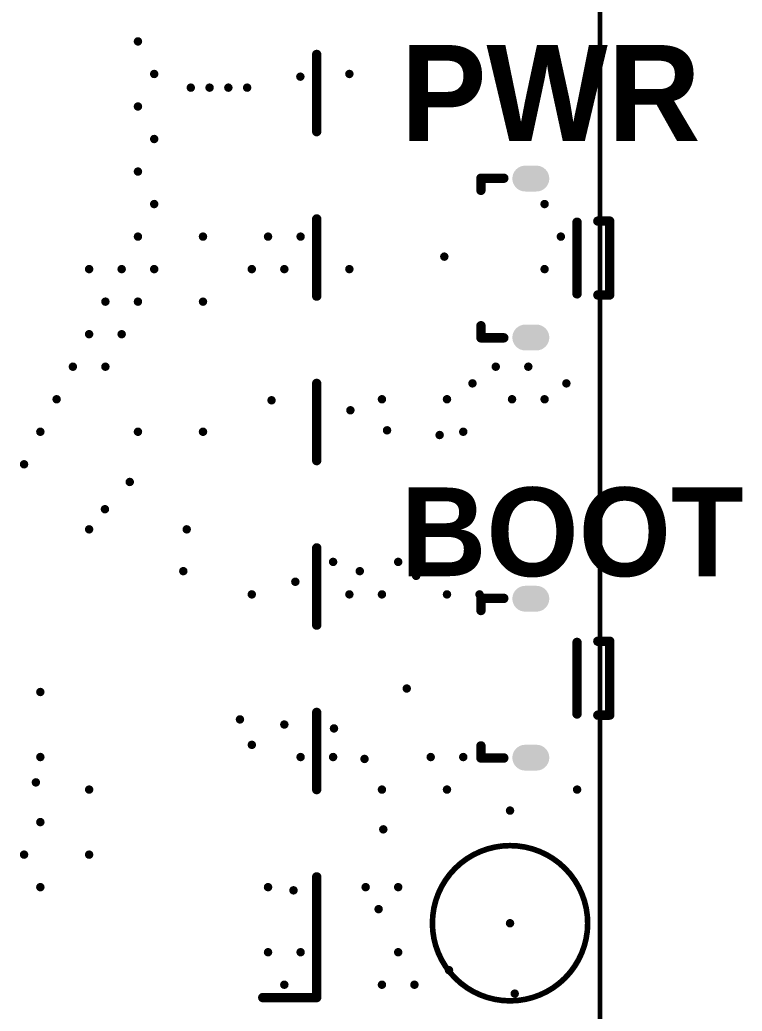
# Model space of a CAD drawing. Header units: millimetres. Extents: x -53 to 39, y 0 to 126.
# Drawn here: x 19.51 to 39.05, y 72.8 to 99.62 of the extents above; entities that cross this region are included whole.
import ezdxf

# ---------------------------------------------------------------- set-up
doc = ezdxf.new("R2010")
doc.units = ezdxf.units.MM
for name, color, linetype in [('KeepOutLayer', 6, 'Continuous'), ('MultiLayer', 9, 'Continuous'), ('PadHoleLayer', 156, 'Continuous'), ('TopOverlay', 2, 'Continuous'), ('ViaHoleLayer', 16, 'Continuous')]:
    doc.layers.add(name, color=color, linetype=linetype)
doc.styles.add('阿里巴巴普惠体 Heavy', font='', dxfattribs={"height": 0.2})
doc.styles.get('阿里巴巴普惠体 Heavy').set_extended_font_data('阿里巴巴普惠体 Heavy', bold=True)

# ---------------------------------------------------------------- blocks, each defined once
blk = doc.blocks.new('KEY_SMD_ST_1133_49')
at = {"layer": 'MultiLayer'}
h = blk.add_hatch(color=9, dxfattribs=at)
edge = h.paths.add_edge_path()
edge.add_arc((-2.15, 0.025), 0.35, 180, 360)
edge.add_line((-1.8, 0.025), (-1.8, 0.325))
edge.add_arc((-2.15, 0.325), 0.35, 0, 180)
edge.add_line((-2.5, 0.325), (-2.5, 0.025))
h = blk.add_hatch(color=9, dxfattribs=at)
edge = h.paths.add_edge_path()
edge.add_arc((2.15, 0.025), 0.35, 180, 360)
edge.add_line((2.5, 0.025), (2.5, 0.325))
edge.add_arc((2.15, 0.325), 0.35, 0, 180)
edge.add_line((1.8, 0.325), (1.8, 0.025))
at = {"layer": 'PadHoleLayer'}
h = blk.add_hatch(color=156, dxfattribs=at)
edge = h.paths.add_edge_path()
edge.add_arc((-2.15, 0.025), 0.25, 180, 360)
edge.add_line((-1.9, 0.025), (-1.9, 0.325))
edge.add_arc((-2.15, 0.325), 0.25, 0, 180)
edge.add_line((-2.4, 0.325), (-2.4, 0.025))
h = blk.add_hatch(color=156, dxfattribs=at)
edge = h.paths.add_edge_path()
edge.add_arc((2.15, 0.025), 0.25, 180, 360)
edge.add_line((2.4, 0.025), (2.4, 0.325))
edge.add_arc((2.15, 0.325), 0.25, 0, 180)
edge.add_line((1.9, 0.325), (1.9, 0.025))
at = {"layer": 'TopOverlay', "const_width": 0.254}
for points in [[(-2.159, 1.524), (-1.831, 1.524)], [(-2.159, 1.524), (-2.159, 0.906)], [(1.831, 1.524), (2.159, 1.524)], [(2.159, 1.524), (2.159, 0.906)], [(-0.969, -1.075), (0.969, -1.075)], [(-1, -1.638), (-1, -1.959)], [(1, -1.638), (1, -1.959)], [(-1, -1.959), (1, -1.959)]]:
    blk.add_lwpolyline(points, dxfattribs=at)
at = {"layer": 'TopOverlay', "const_width": 0.127}
for points in [[(-2.223, 1.524, 1), (-2.095, 1.524, 1)], [(-2.223, 1.524, 1), (-2.095, 1.524, 1)], [(-1.895, 1.524, 1), (-1.768, 1.524, 1)], [(1.768, 1.524, 1), (1.895, 1.524, 1)], [(2.095, 1.524, 1), (2.223, 1.524, 1)], [(2.095, 1.524, 1), (2.223, 1.524, 1)], [(-2.223, 0.906, 1), (-2.095, 0.906, 1)], [(2.095, 0.906, 1), (2.223, 0.906, 1)], [(-1.032, -1.075, 1), (-0.905, -1.075, 1)], [(0.905, -1.075, 1), (1.032, -1.075, 1)], [(-1.063, -1.638, 1), (-0.936, -1.638, 1)], [(0.936, -1.638, 1), (1.063, -1.638, 1)], [(-1.063, -1.959, 1), (-0.936, -1.959, 1)], [(-1.063, -1.959, 1), (-0.936, -1.959, 1)], [(0.936, -1.959, 1), (1.063, -1.959, 1)], [(0.936, -1.959, 1), (1.063, -1.959, 1)]]:
    blk.add_lwpolyline(points, format="xyb", close=True, dxfattribs=at)
blk = doc.blocks.new('MIC_SMD_BD4_0_B4013AM423_008_94')
at = {"layer": 'TopOverlay'}
for points, const_width in [([(2.1, 0, 1), (-2.1, 0, 1)], 0.152), ([(-2.138, 0, 1), (-2.062, 0, 1)], 0.076), ([(2.062, 0, 1), (2.138, 0, 1)], 0.076)]:
    blk.add_lwpolyline(points, format="xyb", close=True, dxfattribs=dict(at, const_width=const_width))
blk = doc.blocks.new('WIRELM_SMD_G_NICERF_SA868_2_124')
at = {"layer": 'PadHoleLayer'}
h = blk.add_hatch(color=156, dxfattribs=at)
edge = h.paths.add_edge_path()
edge.add_arc((-17.694, -9.306), 0.0635, 0, 360)
at = {"layer": 'TopOverlay', "const_width": 0.254}
for points in [[(-17.645, -7.948), (-17.645, -9.407)], [(-17.645, -9.407), (-14.381, -9.407)], [(-12.018, -9.407), (-9.931, -9.407)], [(-7.568, -9.407), (-5.481, -9.407)], [(-3.118, -9.407), (-1.031, -9.407)], [(1.332, -9.407), (3.419, -9.407)], [(5.782, -9.407), (7.869, -9.407)]]:
    blk.add_lwpolyline(points, dxfattribs=at)
at = {"layer": 'TopOverlay', "const_width": 0.127}
for points in [[(-17.709, -7.948, 1), (-17.582, -7.948, 1)], [(-17.709, -9.407, 1), (-17.582, -9.407, 1)], [(-17.709, -9.407, 1), (-17.582, -9.407, 1)], [(-14.444, -9.407, 1), (-14.317, -9.407, 1)], [(-12.082, -9.407, 1), (-11.955, -9.407, 1)], [(-9.994, -9.407, 1), (-9.867, -9.407, 1)], [(-7.632, -9.407, 1), (-7.505, -9.407, 1)], [(-5.544, -9.407, 1), (-5.417, -9.407, 1)], [(-3.182, -9.407, 1), (-3.055, -9.407, 1)], [(-1.094, -9.407, 1), (-0.967, -9.407, 1)], [(1.268, -9.407, 1), (1.395, -9.407, 1)], [(3.356, -9.407, 1), (3.483, -9.407, 1)], [(5.718, -9.407, 1), (5.845, -9.407, 1)], [(7.806, -9.407, 1), (7.933, -9.407, 1)]]:
    blk.add_lwpolyline(points, format="xyb", close=True, dxfattribs=at)
blk = doc.blocks.new('KEY_SMD_ST_1133_131')
at = {"layer": 'MultiLayer'}
h = blk.add_hatch(color=9, dxfattribs=at)
edge = h.paths.add_edge_path()
edge.add_arc((-2.15, 0.025), 0.35, 180, 360)
edge.add_line((-1.8, 0.025), (-1.8, 0.325))
edge.add_arc((-2.15, 0.325), 0.35, 0, 180)
edge.add_line((-2.5, 0.325), (-2.5, 0.025))
h = blk.add_hatch(color=9, dxfattribs=at)
edge = h.paths.add_edge_path()
edge.add_arc((2.15, 0.025), 0.35, 180, 360)
edge.add_line((2.5, 0.025), (2.5, 0.325))
edge.add_arc((2.15, 0.325), 0.35, 0, 180)
edge.add_line((1.8, 0.325), (1.8, 0.025))
at = {"layer": 'PadHoleLayer'}
h = blk.add_hatch(color=156, dxfattribs=at)
edge = h.paths.add_edge_path()
edge.add_arc((-2.15, 0.025), 0.25, 180, 360)
edge.add_line((-1.9, 0.025), (-1.9, 0.325))
edge.add_arc((-2.15, 0.325), 0.25, 0, 180)
edge.add_line((-2.4, 0.325), (-2.4, 0.025))
h = blk.add_hatch(color=156, dxfattribs=at)
edge = h.paths.add_edge_path()
edge.add_arc((2.15, 0.025), 0.25, 180, 360)
edge.add_line((2.4, 0.025), (2.4, 0.325))
edge.add_arc((2.15, 0.325), 0.25, 0, 180)
edge.add_line((1.9, 0.325), (1.9, 0.025))
at = {"layer": 'TopOverlay', "const_width": 0.254}
for points in [[(-2.159, 1.524), (-2.159, 0.906)], [(-2.159, 1.524), (-1.831, 1.524)], [(1.831, 1.524), (2.159, 1.524)], [(2.159, 1.524), (2.159, 0.906)], [(-0.969, -1.075), (0.969, -1.075)], [(-1, -1.638), (-1, -1.959)], [(1, -1.638), (1, -1.959)], [(-1, -1.959), (1, -1.959)]]:
    blk.add_lwpolyline(points, dxfattribs=at)
at = {"layer": 'TopOverlay', "const_width": 0.127}
for points in [[(-2.223, 1.524, 1), (-2.095, 1.524, 1)], [(-2.223, 1.524, 1), (-2.095, 1.524, 1)], [(-1.895, 1.524, 1), (-1.768, 1.524, 1)], [(1.768, 1.524, 1), (1.895, 1.524, 1)], [(2.095, 1.524, 1), (2.223, 1.524, 1)], [(2.095, 1.524, 1), (2.223, 1.524, 1)], [(-2.223, 0.906, 1), (-2.095, 0.906, 1)], [(2.095, 0.906, 1), (2.223, 0.906, 1)], [(-1.032, -1.075, 1), (-0.905, -1.075, 1)], [(0.905, -1.075, 1), (1.032, -1.075, 1)], [(-1.063, -1.638, 1), (-0.936, -1.638, 1)], [(0.936, -1.638, 1), (1.063, -1.638, 1)], [(-1.063, -1.959, 1), (-0.936, -1.959, 1)], [(-1.063, -1.959, 1), (-0.936, -1.959, 1)], [(0.936, -1.959, 1), (1.063, -1.959, 1)], [(0.936, -1.959, 1), (1.063, -1.959, 1)]]:
    blk.add_lwpolyline(points, format="xyb", close=True, dxfattribs=at)

msp = doc.modelspace()

# ---------------------------------------------------------------- hatches: boundary and pattern name
at = {"layer": 'ViaHoleLayer'}
h = msp.add_hatch(color=16, dxfattribs=at)
edge = h.paths.add_edge_path()
edge.add_arc((22.7, 99.04), 0.115, 0, 360)
h = msp.add_hatch(color=16, dxfattribs=at)
edge = h.paths.add_edge_path()
edge.add_arc((23.14, 98.16), 0.115, 0, 360)
h = msp.add_hatch(color=16, dxfattribs=at)
edge = h.paths.add_edge_path()
edge.add_arc((27.094, 98.087), 0.115, 0, 360)
h = msp.add_hatch(color=16, dxfattribs=at)
edge = h.paths.add_edge_path()
edge.add_arc((28.42, 98.16), 0.115, 0, 360)
h = msp.add_hatch(color=16, dxfattribs=at)
edge = h.paths.add_edge_path()
edge.add_arc((24.13, 97.79), 0.115, 0, 360)
h = msp.add_hatch(color=16, dxfattribs=at)
edge = h.paths.add_edge_path()
edge.add_arc((24.638, 97.79), 0.115, 0, 360)
h = msp.add_hatch(color=16, dxfattribs=at)
edge = h.paths.add_edge_path()
edge.add_arc((25.146, 97.79), 0.115, 0, 360)
h = msp.add_hatch(color=16, dxfattribs=at)
edge = h.paths.add_edge_path()
edge.add_arc((25.654, 97.79), 0.115, 0, 360)
h = msp.add_hatch(color=16, dxfattribs=at)
edge = h.paths.add_edge_path()
edge.add_arc((22.7, 97.28), 0.115, 0, 360)
h = msp.add_hatch(color=16, dxfattribs=at)
edge = h.paths.add_edge_path()
edge.add_arc((23.14, 96.4), 0.115, 0, 360)
h = msp.add_hatch(color=16, dxfattribs=at)
edge = h.paths.add_edge_path()
edge.add_arc((22.7, 95.52), 0.115, 0, 360)
h = msp.add_hatch(color=16, dxfattribs=at)
edge = h.paths.add_edge_path()
edge.add_arc((23.14, 94.64), 0.115, 0, 360)
h = msp.add_hatch(color=16, dxfattribs=at)
edge = h.paths.add_edge_path()
edge.add_arc((33.7, 94.64), 0.115, 0, 360)
h = msp.add_hatch(color=16, dxfattribs=at)
edge = h.paths.add_edge_path()
edge.add_arc((22.7, 93.76), 0.115, 0, 360)
h = msp.add_hatch(color=16, dxfattribs=at)
edge = h.paths.add_edge_path()
edge.add_arc((24.46, 93.76), 0.115, 0, 360)
h = msp.add_hatch(color=16, dxfattribs=at)
edge = h.paths.add_edge_path()
edge.add_arc((26.22, 93.76), 0.115, 0, 360)
h = msp.add_hatch(color=16, dxfattribs=at)
edge = h.paths.add_edge_path()
edge.add_arc((27.1, 93.76), 0.115, 0, 360)
h = msp.add_hatch(color=16, dxfattribs=at)
edge = h.paths.add_edge_path()
edge.add_arc((34.14, 93.76), 0.115, 0, 360)
h = msp.add_hatch(color=16, dxfattribs=at)
edge = h.paths.add_edge_path()
edge.add_arc((30.988, 93.218), 0.115, 0, 360)
h = msp.add_hatch(color=16, dxfattribs=at)
edge = h.paths.add_edge_path()
edge.add_arc((21.38, 92.88), 0.115, 0, 360)
h = msp.add_hatch(color=16, dxfattribs=at)
edge = h.paths.add_edge_path()
edge.add_arc((22.26, 92.88), 0.115, 0, 360)
h = msp.add_hatch(color=16, dxfattribs=at)
edge = h.paths.add_edge_path()
edge.add_arc((23.14, 92.88), 0.115, 0, 360)
h = msp.add_hatch(color=16, dxfattribs=at)
edge = h.paths.add_edge_path()
edge.add_arc((25.78, 92.88), 0.115, 0, 360)
h = msp.add_hatch(color=16, dxfattribs=at)
edge = h.paths.add_edge_path()
edge.add_arc((26.66, 92.88), 0.115, 0, 360)
h = msp.add_hatch(color=16, dxfattribs=at)
edge = h.paths.add_edge_path()
edge.add_arc((28.42, 92.88), 0.115, 0, 360)
h = msp.add_hatch(color=16, dxfattribs=at)
edge = h.paths.add_edge_path()
edge.add_arc((33.7, 92.88), 0.115, 0, 360)
h = msp.add_hatch(color=16, dxfattribs=at)
edge = h.paths.add_edge_path()
edge.add_arc((34.58, 92.88), 0.115, 0, 360)
h = msp.add_hatch(color=16, dxfattribs=at)
edge = h.paths.add_edge_path()
edge.add_arc((21.82, 92), 0.115, 0, 360)
h = msp.add_hatch(color=16, dxfattribs=at)
edge = h.paths.add_edge_path()
edge.add_arc((22.7, 92), 0.115, 0, 360)
h = msp.add_hatch(color=16, dxfattribs=at)
edge = h.paths.add_edge_path()
edge.add_arc((24.46, 92), 0.115, 0, 360)
h = msp.add_hatch(color=16, dxfattribs=at)
edge = h.paths.add_edge_path()
edge.add_arc((21.38, 91.12), 0.115, 0, 360)
h = msp.add_hatch(color=16, dxfattribs=at)
edge = h.paths.add_edge_path()
edge.add_arc((22.26, 91.12), 0.115, 0, 360)
h = msp.add_hatch(color=16, dxfattribs=at)
edge = h.paths.add_edge_path()
edge.add_arc((20.94, 90.24), 0.115, 0, 360)
h = msp.add_hatch(color=16, dxfattribs=at)
edge = h.paths.add_edge_path()
edge.add_arc((21.82, 90.24), 0.115, 0, 360)
h = msp.add_hatch(color=16, dxfattribs=at)
edge = h.paths.add_edge_path()
edge.add_arc((32.38, 90.24), 0.115, 0, 360)
h = msp.add_hatch(color=16, dxfattribs=at)
edge = h.paths.add_edge_path()
edge.add_arc((33.26, 90.24), 0.115, 0, 360)
h = msp.add_hatch(color=16, dxfattribs=at)
edge = h.paths.add_edge_path()
edge.add_arc((31.75, 89.789), 0.115, 0, 360)
h = msp.add_hatch(color=16, dxfattribs=at)
edge = h.paths.add_edge_path()
edge.add_arc((34.29, 89.789), 0.115, 0, 360)
h = msp.add_hatch(color=16, dxfattribs=at)
edge = h.paths.add_edge_path()
edge.add_arc((20.5, 89.36), 0.115, 0, 360)
h = msp.add_hatch(color=16, dxfattribs=at)
edge = h.paths.add_edge_path()
edge.add_arc((26.314, 89.332), 0.115, 0, 360)
h = msp.add_hatch(color=16, dxfattribs=at)
edge = h.paths.add_edge_path()
edge.add_arc((29.3, 89.36), 0.115, 0, 360)
h = msp.add_hatch(color=16, dxfattribs=at)
edge = h.paths.add_edge_path()
edge.add_arc((31.06, 89.36), 0.115, 0, 360)
h = msp.add_hatch(color=16, dxfattribs=at)
edge = h.paths.add_edge_path()
edge.add_arc((32.82, 89.36), 0.115, 0, 360)
h = msp.add_hatch(color=16, dxfattribs=at)
edge = h.paths.add_edge_path()
edge.add_arc((33.7, 89.36), 0.115, 0, 360)
h = msp.add_hatch(color=16, dxfattribs=at)
edge = h.paths.add_edge_path()
edge.add_arc((28.448, 89.062), 0.115, 0, 360)
h = msp.add_hatch(color=16, dxfattribs=at)
edge = h.paths.add_edge_path()
edge.add_arc((20.06, 88.48), 0.115, 0, 360)
h = msp.add_hatch(color=16, dxfattribs=at)
edge = h.paths.add_edge_path()
edge.add_arc((22.7, 88.48), 0.115, 0, 360)
h = msp.add_hatch(color=16, dxfattribs=at)
edge = h.paths.add_edge_path()
edge.add_arc((24.46, 88.48), 0.115, 0, 360)
h = msp.add_hatch(color=16, dxfattribs=at)
edge = h.paths.add_edge_path()
edge.add_arc((29.439, 88.519), 0.115, 0, 360)
h = msp.add_hatch(color=16, dxfattribs=at)
edge = h.paths.add_edge_path()
edge.add_arc((30.861, 88.392), 0.115, 0, 360)
h = msp.add_hatch(color=16, dxfattribs=at)
edge = h.paths.add_edge_path()
edge.add_arc((31.5, 88.48), 0.115, 0, 360)
h = msp.add_hatch(color=16, dxfattribs=at)
edge = h.paths.add_edge_path()
edge.add_arc((19.62, 87.6), 0.115, 0, 360)
h = msp.add_hatch(color=16, dxfattribs=at)
edge = h.paths.add_edge_path()
edge.add_arc((22.479, 87.122), 0.115, 0, 360)
h = msp.add_hatch(color=16, dxfattribs=at)
edge = h.paths.add_edge_path()
edge.add_arc((21.807, 86.385), 0.115, 0, 360)
h = msp.add_hatch(color=16, dxfattribs=at)
edge = h.paths.add_edge_path()
edge.add_arc((21.38, 85.84), 0.115, 0, 360)
h = msp.add_hatch(color=16, dxfattribs=at)
edge = h.paths.add_edge_path()
edge.add_arc((24.02, 85.84), 0.115, 0, 360)
h = msp.add_hatch(color=16, dxfattribs=at)
edge = h.paths.add_edge_path()
edge.add_arc((27.98, 84.96), 0.115, 0, 360)
h = msp.add_hatch(color=16, dxfattribs=at)
edge = h.paths.add_edge_path()
edge.add_arc((29.74, 84.96), 0.115, 0, 360)
h = msp.add_hatch(color=16, dxfattribs=at)
edge = h.paths.add_edge_path()
edge.add_arc((23.927, 84.709), 0.115, 0, 360)
h = msp.add_hatch(color=16, dxfattribs=at)
edge = h.paths.add_edge_path()
edge.add_arc((28.702, 84.709), 0.115, 0, 360)
h = msp.add_hatch(color=16, dxfattribs=at)
edge = h.paths.add_edge_path()
edge.add_arc((26.958, 84.422), 0.115, 0, 360)
h = msp.add_hatch(color=16, dxfattribs=at)
edge = h.paths.add_edge_path()
edge.add_arc((30.226, 84.582), 0.115, 0, 360)
h = msp.add_hatch(color=16, dxfattribs=at)
edge = h.paths.add_edge_path()
edge.add_arc((25.78, 84.08), 0.115, 0, 360)
h = msp.add_hatch(color=16, dxfattribs=at)
edge = h.paths.add_edge_path()
edge.add_arc((27.54, 84.08), 0.115, 0, 360)
h = msp.add_hatch(color=16, dxfattribs=at)
edge = h.paths.add_edge_path()
edge.add_arc((28.42, 84.08), 0.115, 0, 360)
h = msp.add_hatch(color=16, dxfattribs=at)
edge = h.paths.add_edge_path()
edge.add_arc((29.3, 84.08), 0.115, 0, 360)
h = msp.add_hatch(color=16, dxfattribs=at)
edge = h.paths.add_edge_path()
edge.add_arc((31.06, 84.08), 0.115, 0, 360)
h = msp.add_hatch(color=16, dxfattribs=at)
edge = h.paths.add_edge_path()
edge.add_arc((31.94, 84.08), 0.115, 0, 360)
h = msp.add_hatch(color=16, dxfattribs=at)
edge = h.paths.add_edge_path()
edge.add_arc((34.58, 82.32), 0.115, 0, 360)
h = msp.add_hatch(color=16, dxfattribs=at)
edge = h.paths.add_edge_path()
edge.add_arc((20.06, 81.44), 0.115, 0, 360)
h = msp.add_hatch(color=16, dxfattribs=at)
edge = h.paths.add_edge_path()
edge.add_arc((29.972, 81.534), 0.115, 0, 360)
h = msp.add_hatch(color=16, dxfattribs=at)
edge = h.paths.add_edge_path()
edge.add_arc((25.46, 80.698), 0.115, 0, 360)
h = msp.add_hatch(color=16, dxfattribs=at)
edge = h.paths.add_edge_path()
edge.add_arc((26.66, 80.56), 0.115, 0, 360)
h = msp.add_hatch(color=16, dxfattribs=at)
edge = h.paths.add_edge_path()
edge.add_arc((28.003, 80.454), 0.115, 0, 360)
h = msp.add_hatch(color=16, dxfattribs=at)
edge = h.paths.add_edge_path()
edge.add_arc((25.781, 80.01), 0.115, 0, 360)
h = msp.add_hatch(color=16, dxfattribs=at)
edge = h.paths.add_edge_path()
edge.add_arc((20.06, 79.68), 0.115, 0, 360)
h = msp.add_hatch(color=16, dxfattribs=at)
edge = h.paths.add_edge_path()
edge.add_arc((27.1, 79.68), 0.115, 0, 360)
h = msp.add_hatch(color=16, dxfattribs=at)
edge = h.paths.add_edge_path()
edge.add_arc((27.98, 79.68), 0.115, 0, 360)
h = msp.add_hatch(color=16, dxfattribs=at)
edge = h.paths.add_edge_path()
edge.add_arc((28.829, 79.629), 0.115, 0, 360)
h = msp.add_hatch(color=16, dxfattribs=at)
edge = h.paths.add_edge_path()
edge.add_arc((30.62, 79.68), 0.115, 0, 360)
h = msp.add_hatch(color=16, dxfattribs=at)
edge = h.paths.add_edge_path()
edge.add_arc((31.5, 79.68), 0.115, 0, 360)
h = msp.add_hatch(color=16, dxfattribs=at)
edge = h.paths.add_edge_path()
edge.add_arc((19.939, 78.994), 0.115, 0, 360)
h = msp.add_hatch(color=16, dxfattribs=at)
edge = h.paths.add_edge_path()
edge.add_arc((21.38, 78.8), 0.115, 0, 360)
h = msp.add_hatch(color=16, dxfattribs=at)
edge = h.paths.add_edge_path()
edge.add_arc((29.3, 78.8), 0.115, 0, 360)
h = msp.add_hatch(color=16, dxfattribs=at)
edge = h.paths.add_edge_path()
edge.add_arc((31.06, 78.8), 0.115, 0, 360)
h = msp.add_hatch(color=16, dxfattribs=at)
edge = h.paths.add_edge_path()
edge.add_arc((34.58, 78.8), 0.115, 0, 360)
h = msp.add_hatch(color=16, dxfattribs=at)
edge = h.paths.add_edge_path()
edge.add_arc((32.766, 78.232), 0.115, 0, 360)
h = msp.add_hatch(color=16, dxfattribs=at)
edge = h.paths.add_edge_path()
edge.add_arc((20.06, 77.92), 0.115, 0, 360)
h = msp.add_hatch(color=16, dxfattribs=at)
edge = h.paths.add_edge_path()
edge.add_arc((29.337, 77.724), 0.115, 0, 360)
h = msp.add_hatch(color=16, dxfattribs=at)
edge = h.paths.add_edge_path()
edge.add_arc((19.62, 77.04), 0.115, 0, 360)
h = msp.add_hatch(color=16, dxfattribs=at)
edge = h.paths.add_edge_path()
edge.add_arc((21.38, 77.04), 0.115, 0, 360)
h = msp.add_hatch(color=16, dxfattribs=at)
edge = h.paths.add_edge_path()
edge.add_arc((20.06, 76.16), 0.115, 0, 360)
h = msp.add_hatch(color=16, dxfattribs=at)
edge = h.paths.add_edge_path()
edge.add_arc((26.22, 76.16), 0.115, 0, 360)
h = msp.add_hatch(color=16, dxfattribs=at)
edge = h.paths.add_edge_path()
edge.add_arc((26.908, 76.074), 0.115, 0, 360)
h = msp.add_hatch(color=16, dxfattribs=at)
edge = h.paths.add_edge_path()
edge.add_arc((28.86, 76.16), 0.115, 0, 360)
h = msp.add_hatch(color=16, dxfattribs=at)
edge = h.paths.add_edge_path()
edge.add_arc((29.74, 76.16), 0.115, 0, 360)
h = msp.add_hatch(color=16, dxfattribs=at)
edge = h.paths.add_edge_path()
edge.add_arc((29.21, 75.565), 0.115, 0, 360)
h = msp.add_hatch(color=16, dxfattribs=at)
edge = h.paths.add_edge_path()
edge.add_arc((32.766, 75.184), 0.115, 0, 360)
h = msp.add_hatch(color=16, dxfattribs=at)
edge = h.paths.add_edge_path()
edge.add_arc((26.22, 74.4), 0.115, 0, 360)
h = msp.add_hatch(color=16, dxfattribs=at)
edge = h.paths.add_edge_path()
edge.add_arc((27.1, 74.4), 0.115, 0, 360)
h = msp.add_hatch(color=16, dxfattribs=at)
edge = h.paths.add_edge_path()
edge.add_arc((29.74, 74.4), 0.115, 0, 360)
h = msp.add_hatch(color=16, dxfattribs=at)
edge = h.paths.add_edge_path()
edge.add_arc((31.115, 73.914), 0.115, 0, 360)
h = msp.add_hatch(color=16, dxfattribs=at)
edge = h.paths.add_edge_path()
edge.add_arc((26.66, 73.52), 0.115, 0, 360)
h = msp.add_hatch(color=16, dxfattribs=at)
edge = h.paths.add_edge_path()
edge.add_arc((27.54, 73.52), 0.115, 0, 360)
h = msp.add_hatch(color=16, dxfattribs=at)
edge = h.paths.add_edge_path()
edge.add_arc((29.3, 73.52), 0.115, 0, 360)
h = msp.add_hatch(color=16, dxfattribs=at)
edge = h.paths.add_edge_path()
edge.add_arc((30.18, 73.52), 0.115, 0, 360)
h = msp.add_hatch(color=16, dxfattribs=at)
edge = h.paths.add_edge_path()
edge.add_arc((32.893, 73.279), 0.115, 0, 360)

# ---------------------------------------------------------------- linework, layer by layer
at = {"layer": 'KeepOutLayer', "const_width": 0.127}
msp.add_lwpolyline([(35.2, 3), (35.2, 113.4)], dxfattribs=at)

# ---------------------------------------------------------------- block references
for name, p, rotation in [('WIRELM_SMD_G_NICERF_SA868_2_124', (18.129, 90.818), 90), ('KEY_SMD_ST_1133_131', (33.503, 93.18), 90), ('KEY_SMD_ST_1133_49', (33.503, 81.813), 90), ('MIC_SMD_BD4_0_B4013AM423_008_94', (32.766, 75.184), 180)]:
    msp.add_blockref(name, p, dxfattribs=dict(rotation=rotation))

# ---------------------------------------------------------------- texts
at = {"layer": 'TopOverlay', "style": '阿里巴巴普惠体 Heavy'}
for s, height, p in [('PWR', 2.6, (29.809, 96.342)), ('BOOT', 2.4, (29.809, 84.573))]:
    msp.add_text(s, height=height, rotation=360, dxfattribs=at).set_placement(p)

doc.saveas('drawing.dxf')
